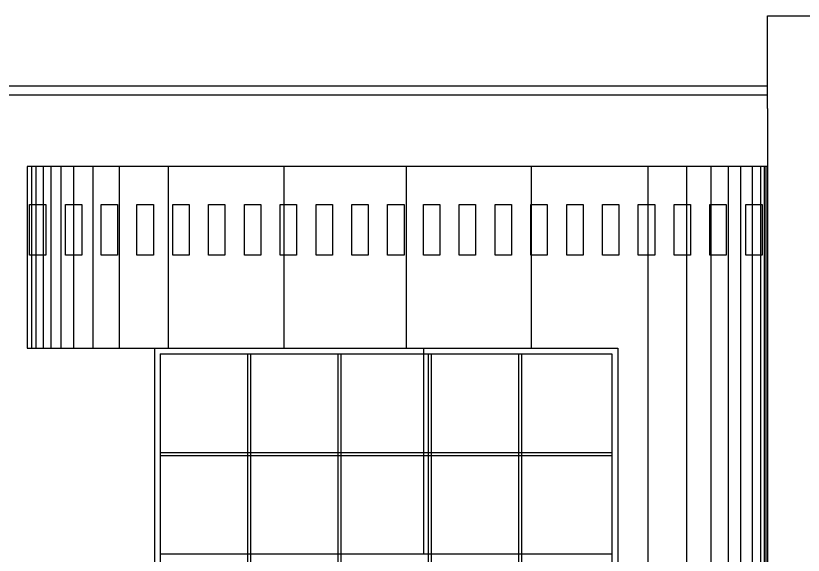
# Model space of a CAD drawing. Extents: x 152 to 700, y -120 to 84.
# Drawn here: x 162.7 to 167.97, y 80.8 to 84.41 of the extents above; entities that cross this region are included whole.
import ezdxf

# ---------------------------------------------------------------- set-up
doc = ezdxf.new("R2010")
doc.units = 0
doc.header["$LTSCALE"] = 0.03
doc.layers.get('0').update_dxf_attribs({"linetype": 'CONTINUOUS'})
doc.layers.add('MUEBLES', color=8, linetype='CONTINUOUS')

msp = doc.modelspace()

# ---------------------------------------------------------------- linework, layer by layer
at = {"ltscale": 0.03}
for p, q in [((167.7296, 83.7862), (167.7296, 84.4065)), ((167.7296, 84.4065), (168.1296, 84.4065)), ((158.3256, 83.9376), (167.7296, 83.9376)), ((158.3256, 83.8776), (167.7296, 83.8776)), ((167.7296, 83.7862), (167.7296, 83.0313)), ((167.7296, 83.7862), (167.7296, 83.0313)), ((167.7296, 83.3982), (162.7796, 83.3982)), ((162.7796, 83.3982), (162.7796, 82.1836)), ((167.7296, 83.0313), (167.7296, 77.2743)), ((162.7796, 82.1836), (166.7296, 82.1836)), ((163.6296, 82.1836), (163.6296, 77.2343)), ((163.6296, 82.1836), (163.6296, 77.2343)), ((166.7296, 82.1836), (166.7296, 77.2343))]:
    msp.add_line(p, q, dxfattribs=at)
at = {"layer": 'MUEBLES', "ltscale": 0.03}
for p, q in [((162.8086, 83.3982), (162.8086, 82.1836)), ((162.8367, 83.3982), (162.8367, 82.1836)), ((162.8859, 83.3982), (162.8859, 82.1836)), ((162.938, 83.3982), (162.938, 82.1836)), ((163.005, 83.3982), (163.005, 82.1836)), ((163.0879, 83.3982), (163.0879, 82.1836)), ((163.2173, 83.3982), (163.2173, 82.1836)), ((163.3944, 83.3982), (163.3944, 82.1836)), ((163.7221, 83.3982), (163.7221, 82.1836)), ((164.4946, 83.3982), (164.4946, 82.1836)), ((165.3147, 83.3982), (165.3147, 82.1836)), ((166.1506, 83.3982), (166.1506, 82.1836)), ((166.9295, 83.3982), (166.9295, 77.2743)), ((167.1897, 83.3982), (167.1897, 77.2743)), ((167.3514, 83.3982), (167.3514, 77.2743)), ((167.4673, 83.3982), (167.4673, 77.2743)), ((167.5492, 83.3982), (167.5492, 77.2743)), ((167.6281, 83.3982), (167.6281, 77.2743)), ((167.6845, 83.3982), (167.6845, 77.2743)), ((167.7071, 83.3982), (167.7071, 77.2743)), ((167.7184, 83.3982), (167.7184, 77.2743)), ((165.4296, 82.1836), (165.4296, 80.807)), ((163.6696, 82.1436), (166.6896, 82.1436)), ((163.6696, 82.1436), (163.6696, 77.2743)), ((164.2536, 82.1436), (164.2536, 77.2743)), ((164.2736, 82.1436), (164.2736, 77.2743)), ((164.8576, 82.1436), (164.8576, 77.2743)), ((164.8776, 82.1436), (164.8776, 77.2743)), ((165.4616, 82.1436), (165.4616, 77.2743)), ((165.4816, 82.1436), (165.4816, 77.2743)), ((166.0656, 82.1436), (166.0656, 77.2743)), ((166.0856, 82.1436), (166.0856, 79.3153)), ((166.6896, 82.1436), (166.6896, 77.2743)), ((163.6696, 81.4853), (166.6896, 81.4853)), ((163.6696, 81.4653), (166.6896, 81.4653)), ((163.6696, 80.807), (166.6896, 80.807))]:
    msp.add_line(p, q, dxfattribs=at)
for points in [[(162.795, 83.1446), (162.9046, 83.1446), (162.9046, 82.8052), (162.795, 82.8052)], [(163.0345, 83.1446), (163.1441, 83.1446), (163.1441, 82.8052), (163.0345, 82.8052)], [(163.274, 83.1446), (163.3836, 83.1446), (163.3836, 82.8052), (163.274, 82.8052)], [(163.5135, 83.1446), (163.6231, 83.1446), (163.6231, 82.8052), (163.5135, 82.8052)], [(163.753, 83.1446), (163.8626, 83.1446), (163.8626, 82.8052), (163.753, 82.8052)], [(163.9925, 83.1446), (164.1021, 83.1446), (164.1021, 82.8052), (163.9925, 82.8052)], [(164.232, 83.1446), (164.3416, 83.1446), (164.3416, 82.8052), (164.232, 82.8052)], [(164.4715, 83.1446), (164.5811, 83.1446), (164.5811, 82.8052), (164.4715, 82.8052)], [(164.711, 83.1446), (164.8206, 83.1446), (164.8206, 82.8052), (164.711, 82.8052)], [(164.9505, 83.1446), (165.0601, 83.1446), (165.0601, 82.8052), (164.9505, 82.8052)], [(165.19, 83.1446), (165.2996, 83.1446), (165.2996, 82.8052), (165.19, 82.8052)], [(165.4295, 83.1446), (165.5391, 83.1446), (165.5391, 82.8052), (165.4295, 82.8052)], [(165.669, 83.1446), (165.7786, 83.1446), (165.7786, 82.8052), (165.669, 82.8052)], [(165.9085, 83.1446), (166.0181, 83.1446), (166.0181, 82.8052), (165.9085, 82.8052)], [(166.148, 83.1446), (166.2576, 83.1446), (166.2576, 82.8052), (166.148, 82.8052)], [(166.3875, 83.1446), (166.4971, 83.1446), (166.4971, 82.8052), (166.3875, 82.8052)], [(166.627, 83.1446), (166.7366, 83.1446), (166.7366, 82.8052), (166.627, 82.8052)], [(166.8665, 83.1446), (166.9761, 83.1446), (166.9761, 82.8052), (166.8665, 82.8052)], [(167.106, 83.1446), (167.2156, 83.1446), (167.2156, 82.8052), (167.106, 82.8052)], [(167.3455, 83.1446), (167.4551, 83.1446), (167.4551, 82.8052), (167.3455, 82.8052)], [(167.585, 83.1446), (167.6946, 83.1446), (167.6946, 82.8052), (167.585, 82.8052)]]:
    msp.add_lwpolyline(points, close=True, dxfattribs=at)

doc.saveas('drawing.dxf')
